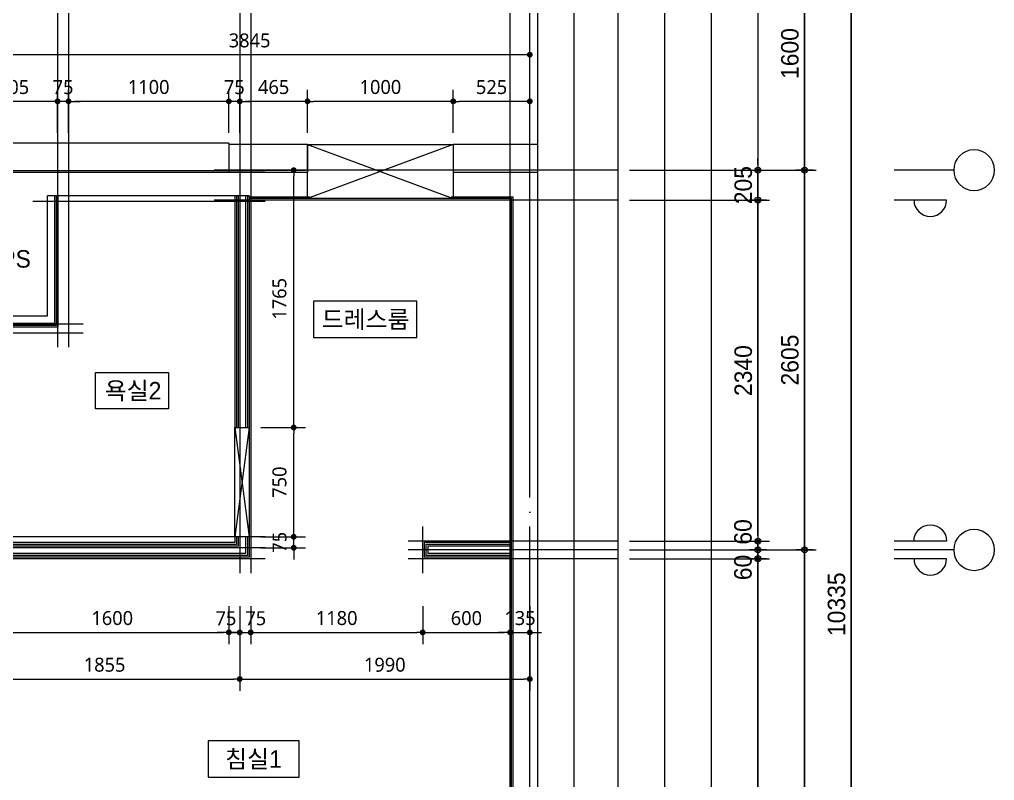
# Model space of a CAD drawing. Header units: millimetres. Extents: x 0 to 92204, y -190080 to 23760.
# Drawn here: x 20005 to 26695, y -38017 to -32797 of the extents above; entities that cross this region are included whole.
import ezdxf
from ezdxf.enums import TextEntityAlignment as Align

# ---------------------------------------------------------------- set-up
doc = ezdxf.new("R2010")
doc.units = ezdxf.units.MM
doc.header["$LTSCALE"] = 100
doc.linetypes.add('AUDIT_D_220706163347-0', pattern=[0])
doc.linetypes.add('CEN', pattern=[62, 60, -1, 0, -1])
doc.layers.get('defpoints').update_dxf_attribs({"color": 139})
for name, color, linetype in [('A-치수', 7, 'AUDIT_D_220706163347-0'), ('AA-XXXX-DIMS', 7, 'Continuous'), ('CEN_CON', 1, 'CEN'), ('CEN_WALL', 12, 'CEN'), ('CONC', 2, 'Continuous'), ('DIM', 7, 'AUDIT_D_220706163347-0'), ('MC', 135, 'Continuous'), ('ROM', 7, 'AUDIT_D_220706163347-0'), ('WAL', 3, 'Continuous'), ('WAL_DRY', 7, 'Continuous'), ('실명', 3, 'AUDIT_D_220706163347-0'), ('실명박스', 7, 'AUDIT_D_220706163347-0'), ('창호-open', 4, 'Continuous')]:
    doc.layers.add(name, color=color, linetype=linetype)
doc.styles.add('HAUD01', font='Dotum.ttf')
doc.styles.add('맑은 고딕', font='malgun.ttf')
doc.styles.add('맑은고딕', font='malgun.ttf', dxfattribs={"width": 0.9})
doc.dimstyles.new('DIM_40', dxfattribs={"dimscale": 40, "dimtxt": 3, "dimasz": 1, "dimexe": 2, "dimexo": 2, "dimgap": 1, "dimtad": 1, "dimdec": 0, "dimzin": 0, "dimdsep": 46, "dimtxsty": '맑은고딕', "dimblk1": 'DIMDOT', "dimblk2": 'DIMDOT', "dimsah": 1, "dimcen": 0.09, "dimdle": 2, "dimclrd": 7, "dimclre": 7, "dimclrt": 3, "dimadec": 0, "dimazin": 0, "dimtfac": 1, "dimtdec": 0, "dimtix": 1, "dimtmove": 2, "dimatfit": 3, "dimldrblk": 'DIMDOT', "dimfxl": 2, "dimtolj": 1, "dimtzin": 0, "dimarcsym": 0})
doc.dimstyles.new('NDIM40-in', dxfattribs={"dimscale": 40, "dimtxt": 2.4, "dimasz": 1, "dimexe": 2, "dimexo": 2, "dimgap": 1.2, "dimtad": 1, "dimdec": 0, "dimrnd": 0.25, "dimzin": 0, "dimdsep": 46, "dimtxsty": '맑은 고딕', "dimblk": 'DOT', "dimcen": 5, "dimclrd": 256, "dimclre": 256, "dimclrt": 3, "dimadec": 0, "dimazin": 0, "dimtfac": 1, "dimtdec": 0, "dimtix": 1, "dimtmove": 2, "dimatfit": 1, "dimldrblk": 'DIMDOT', "dimfxl": 0, "dimtolj": 1, "dimtzin": 0, "dimarcsym": 0})

# ---------------------------------------------------------------- blocks, each defined once
blk = doc.blocks.new('DIMDOT')
at = {"layer": 'AA-XXXX-DIMS'}
for p, q in [((-1.5, 0), (1.5, 0)), ((0, -1.5), (0, 1.5))]:
    blk.add_line(p, q, dxfattribs=at)
for radius in [0.5, 0.25]:
    blk.add_circle((0, 0), radius, dxfattribs=at)
blk = doc.blocks.new('*D2846')
at = {"layer": 'defpoints', "color": 0, "transparency": 16777216}
for p in [(24111.2, -55400.4), (25711.2, -55400.4), (24111.2, -65735.4)]:
    blk.add_point(p, dxfattribs=at)
at = {"layer": 'DIM', "color": 7, "lineweight": -2, "transparency": 16777216}
for p, q in [((24191.2, -55400.4), (25791.2, -55400.4)), ((25711.2, -65695.4), (25711.2, -55440.4)), ((24191.2, -65735.4), (25791.2, -65735.4))]:
    blk.add_line(p, q, dxfattribs=at)
at = {"layer": 'DIM', "color": 7, "lineweight": -2, "transparency": 16777216, "xscale": 40, "yscale": 40, "zscale": 40}
for p, rotation in [((25711.2, -55400.4), 90), ((25711.2, -65735.4), 270)]:
    blk.add_blockref('DIMDOT', p, dxfattribs=dict(at, rotation=rotation))
at = {"layer": 'DIM', "color": 3, "transparency": 16777216, "insert": (25611.1, -60567.9), "char_height": 120, "attachment_point": 5, "rotation": 90, "style": 'HAUD01'}
blk.add_mtext('\\A1;10335', dxfattribs=at)
blk = doc.blocks.new('*D2848')
at = {"layer": 'defpoints', "color": 0, "transparency": 16777216}
for p in [(24111.2, -60195.4), (25391.2, -60195.4), (24111.2, -64055.4)]:
    blk.add_point(p, dxfattribs=at)
at = {"layer": 'DIM', "color": 7, "lineweight": -2, "transparency": 16777216}
for p, q in [((24191.2, -60195.4), (25471.2, -60195.4)), ((25391.2, -64015.4), (25391.2, -60235.4)), ((24191.2, -64055.4), (25471.2, -64055.4))]:
    blk.add_line(p, q, dxfattribs=at)
at = {"layer": 'DIM', "color": 7, "lineweight": -2, "transparency": 16777216, "xscale": 40, "yscale": 40, "zscale": 40}
for p, rotation in [((25391.2, -60195.4), 90), ((25391.2, -64055.4), 270)]:
    blk.add_blockref('DIMDOT', p, dxfattribs=dict(at, rotation=rotation))
at = {"layer": 'DIM', "color": 3, "transparency": 16777216, "insert": (25291.1, -62125.4), "char_height": 120, "attachment_point": 5, "rotation": 90, "style": 'HAUD01'}
blk.add_mtext('\\A1;3860', dxfattribs=at)
blk = doc.blocks.new('*D2849')
at = {"layer": 'defpoints', "color": 0, "transparency": 16777216}
for p in [(24111.2, -57590.4), (25391.2, -57590.4), (24111.2, -60195.4)]:
    blk.add_point(p, dxfattribs=at)
at = {"layer": 'DIM', "color": 7, "lineweight": -2, "transparency": 16777216}
for p, q in [((24191.2, -57590.4), (25471.2, -57590.4)), ((25391.2, -60155.4), (25391.2, -57630.4)), ((24191.2, -60195.4), (25471.2, -60195.4))]:
    blk.add_line(p, q, dxfattribs=at)
at = {"layer": 'DIM', "color": 7, "lineweight": -2, "transparency": 16777216, "xscale": 40, "yscale": 40, "zscale": 40}
for p, rotation in [((25391.2, -57590.4), 90), ((25391.2, -60195.4), 270)]:
    blk.add_blockref('DIMDOT', p, dxfattribs=dict(at, rotation=rotation))
at = {"layer": 'DIM', "color": 3, "transparency": 16777216, "insert": (25291.1, -58892.9), "char_height": 120, "attachment_point": 5, "rotation": 90, "style": 'HAUD01'}
blk.add_mtext('\\A1;2605', dxfattribs=at)
blk = doc.blocks.new('*D2850')
at = {"layer": 'defpoints', "color": 0, "transparency": 16777216}
for p in [(24111.2, -55990.4), (25391.2, -55990.4), (24111.2, -57590.4)]:
    blk.add_point(p, dxfattribs=at)
at = {"layer": 'DIM', "color": 7, "lineweight": -2, "transparency": 16777216}
for p, q in [((24191.2, -55990.4), (25471.2, -55990.4)), ((25391.2, -57550.4), (25391.2, -56030.4)), ((24191.2, -57590.4), (25471.2, -57590.4))]:
    blk.add_line(p, q, dxfattribs=at)
at = {"layer": 'DIM', "color": 7, "lineweight": -2, "transparency": 16777216, "xscale": 40, "yscale": 40, "zscale": 40}
for p, rotation in [((25391.2, -55990.4), 90), ((25391.2, -57590.4), 270)]:
    blk.add_blockref('DIMDOT', p, dxfattribs=dict(at, rotation=rotation))
at = {"layer": 'DIM', "color": 3, "transparency": 16777216, "insert": (25291.1, -56790.4), "char_height": 120, "attachment_point": 5, "rotation": 90, "style": 'HAUD01'}
blk.add_mtext('\\A1;1600', dxfattribs=at)
blk = doc.blocks.new('*D2853')
at = {"layer": 'defpoints', "color": 0, "transparency": 16777216}
for p in [(24111.2, -60255.4), (25071.2, -60255.4), (24111.2, -63855.4)]:
    blk.add_point(p, dxfattribs=at)
at = {"layer": 'DIM', "color": 7, "lineweight": -2, "transparency": 16777216}
for p, q in [((24191.2, -60255.4), (25151.2, -60255.4)), ((25071.2, -63815.4), (25071.2, -60295.4)), ((24191.2, -63855.4), (25151.2, -63855.4))]:
    blk.add_line(p, q, dxfattribs=at)
at = {"layer": 'DIM', "color": 7, "lineweight": -2, "transparency": 16777216, "xscale": 40, "yscale": 40, "zscale": 40}
for p, rotation in [((25071.2, -60255.4), 90), ((25071.2, -63855.4), 270)]:
    blk.add_blockref('DIMDOT', p, dxfattribs=dict(at, rotation=rotation))
at = {"layer": 'DIM', "color": 3, "transparency": 16777216, "insert": (24971.1, -62055.4), "char_height": 120, "attachment_point": 5, "rotation": 90, "style": 'HAUD01'}
blk.add_mtext('\\A1;3600', dxfattribs=at)
blk = doc.blocks.new('*D2854')
at = {"layer": 'defpoints', "color": 0, "transparency": 16777216}
for p in [(24111.2, -60195.4), (25071.2, -60195.4), (24111.2, -60255.4)]:
    blk.add_point(p, dxfattribs=at)
at = {"layer": 'DIM', "color": 7, "lineweight": -2, "transparency": 16777216}
for p, q in [((25071.2, -60155.4), (25071.2, -60115.4)), ((24191.2, -60195.4), (25151.2, -60195.4)), ((25071.2, -60255.4), (25071.2, -60195.4)), ((24191.2, -60255.4), (25151.2, -60255.4)), ((25071.2, -60295.4), (25071.2, -60335.4))]:
    blk.add_line(p, q, dxfattribs=at)
at = {"layer": 'DIM', "color": 7, "lineweight": -2, "transparency": 16777216, "xscale": 40, "yscale": 40, "zscale": 40}
for p, rotation in [((25071.2, -60195.4), 270), ((25071.2, -60255.4), 90)]:
    blk.add_blockref('DIMDOT', p, dxfattribs=dict(at, rotation=rotation))
at = {"layer": 'DIM', "color": 3, "transparency": 16777216, "insert": (24969.2, -60315.7), "char_height": 120, "attachment_point": 5, "rotation": 90, "style": 'HAUD01'}
blk.add_mtext('\\A1;60', dxfattribs=at)
blk = doc.blocks.new('*D2855')
at = {"layer": 'defpoints', "color": 0, "transparency": 16777216}
for p in [(24111.2, -60135.4), (25071.2, -60135.4), (24111.2, -60195.4)]:
    blk.add_point(p, dxfattribs=at)
at = {"layer": 'DIM', "color": 7, "lineweight": -2, "transparency": 16777216}
for p, q in [((25071.2, -60095.4), (25071.2, -60055.4)), ((24191.2, -60135.4), (25151.2, -60135.4)), ((25071.2, -60195.4), (25071.2, -60135.4)), ((24191.2, -60195.4), (25151.2, -60195.4)), ((25071.2, -60235.4), (25071.2, -60275.4))]:
    blk.add_line(p, q, dxfattribs=at)
at = {"layer": 'DIM', "color": 7, "lineweight": -2, "transparency": 16777216, "xscale": 40, "yscale": 40, "zscale": 40}
for p, rotation in [((25071.2, -60135.4), 270), ((25071.2, -60195.4), 90)]:
    blk.add_blockref('DIMDOT', p, dxfattribs=dict(at, rotation=rotation))
at = {"layer": 'DIM', "color": 3, "transparency": 16777216, "insert": (24969.2, -60071.9), "char_height": 120, "attachment_point": 5, "rotation": 90, "style": 'HAUD01'}
blk.add_mtext('\\A1;60', dxfattribs=at)
blk = doc.blocks.new('*D2856')
at = {"layer": 'defpoints', "color": 0, "transparency": 16777216}
for p in [(24111.2, -57795.4), (25071.2, -57795.4), (24111.2, -60135.4)]:
    blk.add_point(p, dxfattribs=at)
at = {"layer": 'DIM', "color": 7, "lineweight": -2, "transparency": 16777216}
for p, q in [((24191.2, -57795.4), (25151.2, -57795.4)), ((25071.2, -60095.4), (25071.2, -57835.4)), ((24191.2, -60135.4), (25151.2, -60135.4))]:
    blk.add_line(p, q, dxfattribs=at)
at = {"layer": 'DIM', "color": 7, "lineweight": -2, "transparency": 16777216, "xscale": 40, "yscale": 40, "zscale": 40}
for p, rotation in [((25071.2, -57795.4), 90), ((25071.2, -60135.4), 270)]:
    blk.add_blockref('DIMDOT', p, dxfattribs=dict(at, rotation=rotation))
at = {"layer": 'DIM', "color": 3, "transparency": 16777216, "insert": (24971.1, -58965.4), "char_height": 120, "attachment_point": 5, "rotation": 90, "style": 'HAUD01'}
blk.add_mtext('\\A1;2340', dxfattribs=at)
blk = doc.blocks.new('*D2857')
at = {"layer": 'defpoints', "color": 0, "transparency": 16777216}
for p in [(24111.2, -57590.4), (25071.2, -57590.4), (24111.2, -57795.4)]:
    blk.add_point(p, dxfattribs=at)
at = {"layer": 'DIM', "color": 7, "lineweight": -2, "transparency": 16777216}
for p, q in [((25071.2, -57550.4), (25071.2, -57510.4)), ((24191.2, -57590.4), (25151.2, -57590.4)), ((25071.2, -57795.4), (25071.2, -57590.4)), ((24191.2, -57795.4), (25151.2, -57795.4)), ((25071.2, -57835.4), (25071.2, -57875.4))]:
    blk.add_line(p, q, dxfattribs=at)
at = {"layer": 'DIM', "color": 7, "lineweight": -2, "transparency": 16777216, "xscale": 40, "yscale": 40, "zscale": 40}
for p, rotation in [((25071.2, -57590.4), 270), ((25071.2, -57795.4), 90)]:
    blk.add_blockref('DIMDOT', p, dxfattribs=dict(at, rotation=rotation))
at = {"layer": 'DIM', "color": 3, "transparency": 16777216, "insert": (24971.1, -57692.9), "char_height": 120, "attachment_point": 5, "rotation": 90, "style": 'HAUD01'}
blk.add_mtext('\\A1;205', dxfattribs=at)
blk = doc.blocks.new('중심')
at = {"layer": 'DIM'}
blk.add_line((-350, 0), (0, 0), dxfattribs=at)
blk.add_circle((-470, 0), 120, dxfattribs=at)
blk = doc.blocks.new('U-84A(기본)', base_point=(206477.1, -21253.3))
at = {"layer": 'CEN_CON'}
for p, q in [((221107.1, -21553.3), (221107.1, -10618.3)), ((219292.1, -13113.3), (216252.1, -13113.3))]:
    blk.add_line(p, q, dxfattribs=at)
at = {"layer": 'CEN_WALL'}
for p, q in [((217867.1, -10618.3), (217867.1, -14323.3)), ((219117.1, -10618.3), (219117.1, -15873.3)), ((221712.1, -13108.3), (218942.1, -13108.3)), ((217052.1, -14163.3), (218042.1, -14163.3)), ((219292.1, -15698.3), (217052.1, -15698.3)), ((221712.1, -15713.3), (220272.1, -15713.3))]:
    blk.add_line(p, q, dxfattribs=at)
at = {"layer": 'CONC'}
for p, q in [((221412.1, -21253.3), (221412.1, -11508.3)), ((221162.1, -19563.3), (221162.1, -11708.3)), ((219042.1, -12923.3), (216542.1, -12923.3)), ((219042.1, -12923.3), (219042.1, -13123.3)), ((219042.1, -13123.3), (216542.1, -13123.3))]:
    blk.add_line(p, q, dxfattribs=at)
at = {"layer": 'MC'}
for p, q in [((217942.1, -10618.3), (217942.1, -14323.3)), ((219192.1, -10618.3), (219192.1, -15873.3)), ((220972.1, -21553.3), (220972.1, -10618.3)), ((219292.1, -13323.3), (217697.1, -13323.3)), ((221712.1, -13313.3), (218942.1, -13313.3)), ((217052.1, -14223.3), (218042.1, -14223.3)), ((220372.1, -15873.3), (220372.1, -15553.3)), ((219292.1, -15623.3), (217052.1, -15623.3)), ((221712.1, -15653.3), (220272.1, -15653.3)), ((219292.1, -15773.3), (217052.1, -15773.3)), ((221712.1, -15773.3), (220272.1, -15773.3))]:
    blk.add_line(p, q, dxfattribs=at)
at = {"layer": 'WAL'}
for p, q in [((219582.1, -12933.3), (219042.1, -12933.3)), ((219582.1, -12933.3), (219582.1, -13123.3)), ((221162.1, -12933.3), (220582.1, -12933.3)), ((220582.1, -12933.3), (220582.1, -13123.3)), ((219582.1, -13123.3), (219042.1, -13123.3)), ((221162.1, -13123.3), (220582.1, -13123.3))]:
    blk.add_line(p, q, dxfattribs=at)
at = {"layer": 'WAL_DRY'}
for p, q in [((217797.1, -14108.3), (217797.1, -13283.3)), ((217872.1, -13283.3), (217797.1, -13283.3)), ((217847.1, -14158.3), (217847.1, -13283.3)), ((217859.6, -14170.8), (217859.6, -13283.3)), ((217872.1, -14183.3), (217872.1, -13283.3)), ((219182.1, -13283.3), (217872.1, -13283.3)), ((219082.1, -13283.3), (219082.1, -14873.3)), ((219094.6, -13283.3), (219094.6, -14873.3)), ((219107.1, -13283.3), (219107.1, -14873.3)), ((219157.1, -13283.3), (219157.1, -14873.3)), ((219169.6, -13283.3), (219169.6, -14873.3)), ((219182.1, -13283.3), (219182.1, -14873.3)), ((219597.1, -13293.3), (219182.1, -13293.3)), ((219597.1, -13303.3), (219182.1, -13303.3)), ((220992.1, -13293.3), (220567.1, -13293.3)), ((220982.1, -13303.3), (220567.1, -13303.3)), ((220982.1, -19383.3), (220982.1, -13303.3)), ((220992.1, -19393.3), (220992.1, -13293.3)), ((217362.1, -14108.3), (217797.1, -14108.3)), ((217362.1, -14158.3), (217847.1, -14158.3)), ((217362.1, -14170.8), (217859.6, -14170.8)), ((217362.1, -14183.3), (217872.1, -14183.3)), ((219082.1, -15623.3), (219082.1, -15663.3)), ((219094.6, -15623.3), (219094.6, -15675.8)), ((219107.1, -15623.3), (219107.1, -15688.3)), ((219157.1, -15623.3), (219157.1, -15738.3)), ((219169.6, -15623.3), (219169.6, -15750.8)), ((219182.1, -15623.3), (219182.1, -15763.3)), ((219082.1, -15663.3), (217362.1, -15663.3)), ((219094.6, -15675.8), (217362.1, -15675.8)), ((219107.1, -15688.3), (217362.1, -15688.3)), ((220982.1, -15663.3), (220382.1, -15663.3)), ((220382.1, -15663.3), (220382.1, -15763.3)), ((220982.1, -15675.8), (220394.6, -15675.8)), ((220394.6, -15675.8), (220394.6, -15750.8)), ((220982.1, -15688.3), (220407.1, -15688.3)), ((220407.1, -15688.3), (220407.1, -15738.3)), ((219157.1, -15738.3), (217362.1, -15738.3)), ((219169.6, -15750.8), (217362.1, -15750.8)), ((219182.1, -15763.3), (217362.1, -15763.3)), ((220982.1, -15763.3), (220382.1, -15763.3)), ((220982.1, -15750.8), (220394.6, -15750.8)), ((220982.1, -15738.3), (220407.1, -15738.3))]:
    blk.add_line(p, q, dxfattribs=at)
blk = doc.blocks.new('_Dot')
at = {"color": 0, "linetype": 'ByBlock', "lineweight": -2}
blk.add_line((-0.5, 0), (-1, 0), dxfattribs=at)
at = {"color": 0, "linetype": 'ByBlock', "const_width": 0.5}
blk.add_lwpolyline([(-0.25, 0, 1), (0.25, 0, 1)], format="xyb", close=True, dxfattribs=at)
blk = doc.blocks.new('*D463')
at = {"layer": 'defpoints', "color": 0, "transparency": 16777216}
for p in [(19841.2, -36740.4), (21441.2, -36740.4), (21441.2, -37001.1)]:
    blk.add_point(p, dxfattribs=at)
at = {"layer": 'DIM', "lineweight": -2, "transparency": 16777216}
for p, q in [((19841.2, -36820.4), (19841.2, -37081.1)), ((21441.2, -36820.4), (21441.2, -37081.1)), ((19881.2, -37001.1), (21401.2, -37001.1))]:
    blk.add_line(p, q, dxfattribs=at)
at = {"layer": 'DIM', "lineweight": -2, "transparency": 16777216, "xscale": 40, "yscale": 40, "zscale": 40, "rotation": 180}
blk.add_blockref('_Dot', (19841.2, -37001.1), dxfattribs=at)
at = {"layer": 'DIM', "lineweight": -2, "transparency": 16777216, "xscale": 40, "yscale": 40, "zscale": 40}
blk.add_blockref('_Dot', (21441.2, -37001.1), dxfattribs=at)
at = {"layer": 'DIM', "color": 3, "transparency": 16777216, "insert": (20641.2, -36903.2), "char_height": 96, "attachment_point": 5, "style": '맑은 고딕'}
blk.add_mtext('\\A1;1600', dxfattribs=at)
blk = doc.blocks.new('*D464')
at = {"layer": 'defpoints', "color": 0, "transparency": 16777216}
for p in [(21441.2, -36740.4), (21516.2, -36740.4), (21516.2, -37001.1)]:
    blk.add_point(p, dxfattribs=at)
at = {"layer": 'DIM', "lineweight": -2, "transparency": 16777216}
for p, q in [((21441.2, -36820.4), (21441.2, -37081.1)), ((21516.2, -36820.4), (21516.2, -37081.1)), ((21401.2, -37001.1), (21361.2, -37001.1)), ((21441.2, -37001.1), (21516.2, -37001.1)), ((21556.2, -37001.1), (21596.2, -37001.1))]:
    blk.add_line(p, q, dxfattribs=at)
at = {"layer": 'DIM', "lineweight": -2, "transparency": 16777216, "xscale": 40, "yscale": 40, "zscale": 40}
blk.add_blockref('_Dot', (21441.2, -37001.1), dxfattribs=at)
at = {"layer": 'DIM', "lineweight": -2, "transparency": 16777216, "xscale": 40, "yscale": 40, "zscale": 40, "rotation": 180}
blk.add_blockref('_Dot', (21516.2, -37001.1), dxfattribs=at)
at = {"layer": 'DIM', "color": 3, "transparency": 16777216, "insert": (21421.1, -36904.3), "char_height": 96, "attachment_point": 5, "style": '맑은 고딕'}
blk.add_mtext('\\A1;75', dxfattribs=at)
blk = doc.blocks.new('*D465')
at = {"layer": 'defpoints', "color": 0, "transparency": 16777216}
for p in [(21516.2, -36740.4), (21591.2, -36740.4), (21591.2, -37001.1)]:
    blk.add_point(p, dxfattribs=at)
at = {"layer": 'DIM', "lineweight": -2, "transparency": 16777216}
for p, q in [((21516.2, -36820.4), (21516.2, -37081.1)), ((21591.2, -36820.4), (21591.2, -37081.1)), ((21476.2, -37001.1), (21436.2, -37001.1)), ((21516.2, -37001.1), (21591.2, -37001.1)), ((21631.2, -37001.1), (21671.2, -37001.1))]:
    blk.add_line(p, q, dxfattribs=at)
at = {"layer": 'DIM', "lineweight": -2, "transparency": 16777216, "xscale": 40, "yscale": 40, "zscale": 40}
blk.add_blockref('_Dot', (21516.2, -37001.1), dxfattribs=at)
at = {"layer": 'DIM', "lineweight": -2, "transparency": 16777216, "xscale": 40, "yscale": 40, "zscale": 40, "rotation": 180}
blk.add_blockref('_Dot', (21591.2, -37001.1), dxfattribs=at)
at = {"layer": 'DIM', "color": 3, "transparency": 16777216, "insert": (21625.7, -36904.3), "char_height": 96, "attachment_point": 5, "style": '맑은 고딕'}
blk.add_mtext('\\A1;75', dxfattribs=at)
blk = doc.blocks.new('*D466')
at = {"layer": 'defpoints', "color": 0, "transparency": 16777216}
for p in [(21591.2, -36740.4), (22771.2, -36740.4), (22771.2, -37001.1)]:
    blk.add_point(p, dxfattribs=at)
at = {"layer": 'DIM', "lineweight": -2, "transparency": 16777216}
for p, q in [((21591.2, -36820.4), (21591.2, -37081.1)), ((22771.2, -36820.4), (22771.2, -37081.1)), ((21631.2, -37001.1), (22731.2, -37001.1))]:
    blk.add_line(p, q, dxfattribs=at)
at = {"layer": 'DIM', "lineweight": -2, "transparency": 16777216, "xscale": 40, "yscale": 40, "zscale": 40, "rotation": 180}
blk.add_blockref('_Dot', (21591.2, -37001.1), dxfattribs=at)
at = {"layer": 'DIM', "lineweight": -2, "transparency": 16777216, "xscale": 40, "yscale": 40, "zscale": 40}
blk.add_blockref('_Dot', (22771.2, -37001.1), dxfattribs=at)
at = {"layer": 'DIM', "color": 3, "transparency": 16777216, "insert": (22181.2, -36903.2), "char_height": 96, "attachment_point": 5, "style": '맑은 고딕'}
blk.add_mtext('\\A1;1180', dxfattribs=at)
blk = doc.blocks.new('*D467')
at = {"layer": 'defpoints', "color": 0, "transparency": 16777216}
for p in [(22771.2, -36740.4), (23371.2, -36740.4), (23371.2, -37001.1)]:
    blk.add_point(p, dxfattribs=at)
at = {"layer": 'DIM', "lineweight": -2, "transparency": 16777216}
for p, q in [((22771.2, -36820.4), (22771.2, -37081.1)), ((23371.2, -36820.4), (23371.2, -37081.1)), ((22811.2, -37001.1), (23331.2, -37001.1))]:
    blk.add_line(p, q, dxfattribs=at)
at = {"layer": 'DIM', "lineweight": -2, "transparency": 16777216, "xscale": 40, "yscale": 40, "zscale": 40, "rotation": 180}
blk.add_blockref('_Dot', (22771.2, -37001.1), dxfattribs=at)
at = {"layer": 'DIM', "lineweight": -2, "transparency": 16777216, "xscale": 40, "yscale": 40, "zscale": 40}
blk.add_blockref('_Dot', (23371.2, -37001.1), dxfattribs=at)
at = {"layer": 'DIM', "color": 3, "transparency": 16777216, "insert": (23071.2, -36903.5), "char_height": 96, "attachment_point": 5, "style": '맑은 고딕'}
blk.add_mtext('\\A1;600', dxfattribs=at)
blk = doc.blocks.new('*D468')
at = {"layer": 'defpoints', "color": 0, "transparency": 16777216}
for p in [(23371.2, -36740.4), (23506.2, -36740.4), (23506.2, -37001.1)]:
    blk.add_point(p, dxfattribs=at)
at = {"layer": 'DIM', "lineweight": -2, "transparency": 16777216}
for p, q in [((23371.2, -36820.4), (23371.2, -37081.1)), ((23506.2, -36820.4), (23506.2, -37081.1)), ((23331.2, -37001.1), (23291.2, -37001.1)), ((23371.2, -37001.1), (23506.2, -37001.1)), ((23546.2, -37001.1), (23586.2, -37001.1))]:
    blk.add_line(p, q, dxfattribs=at)
at = {"layer": 'DIM', "lineweight": -2, "transparency": 16777216, "xscale": 40, "yscale": 40, "zscale": 40}
blk.add_blockref('_Dot', (23371.2, -37001.1), dxfattribs=at)
at = {"layer": 'DIM', "lineweight": -2, "transparency": 16777216, "xscale": 40, "yscale": 40, "zscale": 40, "rotation": 180}
blk.add_blockref('_Dot', (23506.2, -37001.1), dxfattribs=at)
at = {"layer": 'DIM', "color": 3, "transparency": 16777216, "insert": (23438.7, -36903.2), "char_height": 96, "attachment_point": 5, "style": '맑은 고딕'}
blk.add_mtext('\\A1;135', dxfattribs=at)
blk = doc.blocks.new('*D469')
at = {"layer": 'defpoints', "color": 0, "transparency": 16777216}
for p in [(21516.2, -36740.4), (23506.2, -36740.4), (23506.2, -37321.1)]:
    blk.add_point(p, dxfattribs=at)
at = {"layer": 'DIM', "lineweight": -2, "transparency": 16777216}
for p, q in [((21516.2, -36820.4), (21516.2, -37401.1)), ((23506.2, -36820.4), (23506.2, -37401.1)), ((21556.2, -37321.1), (23466.2, -37321.1))]:
    blk.add_line(p, q, dxfattribs=at)
at = {"layer": 'DIM', "lineweight": -2, "transparency": 16777216, "xscale": 40, "yscale": 40, "zscale": 40, "rotation": 180}
blk.add_blockref('_Dot', (21516.2, -37321.1), dxfattribs=at)
at = {"layer": 'DIM', "lineweight": -2, "transparency": 16777216, "xscale": 40, "yscale": 40, "zscale": 40}
blk.add_blockref('_Dot', (23506.2, -37321.1), dxfattribs=at)
at = {"layer": 'DIM', "color": 3, "transparency": 16777216, "insert": (22511.2, -37223.2), "char_height": 96, "attachment_point": 5, "style": '맑은 고딕'}
blk.add_mtext('\\A1;1990', dxfattribs=at)
blk = doc.blocks.new('*D470')
at = {"layer": 'defpoints', "color": 0, "transparency": 16777216}
for p in [(19661.2, -36740.4), (21516.2, -36740.4), (21516.2, -37321.1)]:
    blk.add_point(p, dxfattribs=at)
at = {"layer": 'DIM', "lineweight": -2, "transparency": 16777216}
for p, q in [((19661.2, -36820.4), (19661.2, -37401.1)), ((21516.2, -36820.4), (21516.2, -37401.1)), ((19701.2, -37321.1), (21476.2, -37321.1))]:
    blk.add_line(p, q, dxfattribs=at)
at = {"layer": 'DIM', "lineweight": -2, "transparency": 16777216, "xscale": 40, "yscale": 40, "zscale": 40, "rotation": 180}
blk.add_blockref('_Dot', (19661.2, -37321.1), dxfattribs=at)
at = {"layer": 'DIM', "lineweight": -2, "transparency": 16777216, "xscale": 40, "yscale": 40, "zscale": 40}
blk.add_blockref('_Dot', (21516.2, -37321.1), dxfattribs=at)
at = {"layer": 'DIM', "color": 3, "transparency": 16777216, "insert": (20588.7, -37223.2), "char_height": 96, "attachment_point": 5, "style": '맑은 고딕'}
blk.add_mtext('\\A1;1855', dxfattribs=at)
blk = doc.blocks.new('*D504')
at = {"layer": 'defpoints', "color": 0, "transparency": 16777216}
for p in [(22981.2, -33358.3), (22981.2, -33655.4), (23506.2, -33655.4)]:
    blk.add_point(p, dxfattribs=at)
at = {"layer": 'DIM', "lineweight": -2, "transparency": 16777216}
for p, q in [((22981.2, -33575.4), (22981.2, -33278.3)), ((23506.2, -33575.4), (23506.2, -33278.3)), ((23466.2, -33358.3), (23021.2, -33358.3))]:
    blk.add_line(p, q, dxfattribs=at)
at = {"layer": 'DIM', "lineweight": -2, "transparency": 16777216, "xscale": 40, "yscale": 40, "zscale": 40, "rotation": 180}
blk.add_blockref('_Dot', (22981.2, -33358.3), dxfattribs=at)
at = {"layer": 'DIM', "lineweight": -2, "transparency": 16777216, "xscale": 40, "yscale": 40, "zscale": 40}
blk.add_blockref('_Dot', (23506.2, -33358.3), dxfattribs=at)
at = {"layer": 'DIM', "color": 3, "transparency": 16777216, "insert": (23243.7, -33260.7), "char_height": 96, "attachment_point": 5, "style": '맑은 고딕'}
blk.add_mtext('\\A1;525', dxfattribs=at)
blk = doc.blocks.new('*D505')
at = {"layer": 'defpoints', "color": 0, "transparency": 16777216}
for p in [(21981.2, -33358.3), (21981.2, -33655.4), (22981.2, -33655.4)]:
    blk.add_point(p, dxfattribs=at)
at = {"layer": 'DIM', "lineweight": -2, "transparency": 16777216}
for p, q in [((21981.2, -33575.4), (21981.2, -33278.3)), ((22981.2, -33575.4), (22981.2, -33278.3)), ((22941.2, -33358.3), (22021.2, -33358.3))]:
    blk.add_line(p, q, dxfattribs=at)
at = {"layer": 'DIM', "lineweight": -2, "transparency": 16777216, "xscale": 40, "yscale": 40, "zscale": 40, "rotation": 180}
blk.add_blockref('_Dot', (21981.2, -33358.3), dxfattribs=at)
at = {"layer": 'DIM', "lineweight": -2, "transparency": 16777216, "xscale": 40, "yscale": 40, "zscale": 40}
blk.add_blockref('_Dot', (22981.2, -33358.3), dxfattribs=at)
at = {"layer": 'DIM', "color": 3, "transparency": 16777216, "insert": (22481.2, -33260.5), "char_height": 96, "attachment_point": 5, "style": '맑은 고딕'}
blk.add_mtext('\\A1;1000', dxfattribs=at)
blk = doc.blocks.new('*D506')
at = {"layer": 'defpoints', "color": 0, "transparency": 16777216}
for p in [(21516.2, -33358.3), (21516.2, -33655.4), (21981.2, -33655.4)]:
    blk.add_point(p, dxfattribs=at)
at = {"layer": 'DIM', "lineweight": -2, "transparency": 16777216}
for p, q in [((21516.2, -33575.4), (21516.2, -33278.3)), ((21981.2, -33575.4), (21981.2, -33278.3)), ((21941.2, -33358.3), (21556.2, -33358.3))]:
    blk.add_line(p, q, dxfattribs=at)
at = {"layer": 'DIM', "lineweight": -2, "transparency": 16777216, "xscale": 40, "yscale": 40, "zscale": 40, "rotation": 180}
blk.add_blockref('_Dot', (21516.2, -33358.3), dxfattribs=at)
at = {"layer": 'DIM', "lineweight": -2, "transparency": 16777216, "xscale": 40, "yscale": 40, "zscale": 40}
blk.add_blockref('_Dot', (21981.2, -33358.3), dxfattribs=at)
at = {"layer": 'DIM', "color": 3, "transparency": 16777216, "insert": (21748.7, -33260.7), "char_height": 96, "attachment_point": 5, "style": '맑은 고딕'}
blk.add_mtext('\\A1;465', dxfattribs=at)
blk = doc.blocks.new('*D507')
at = {"layer": 'defpoints', "color": 0, "transparency": 16777216}
for p in [(21441.2, -33358.3), (21441.2, -33655.4), (21516.2, -33655.4)]:
    blk.add_point(p, dxfattribs=at)
at = {"layer": 'DIM', "lineweight": -2, "transparency": 16777216}
for p, q in [((21441.2, -33575.4), (21441.2, -33278.3)), ((21516.2, -33575.4), (21516.2, -33278.3)), ((21401.2, -33358.3), (21361.2, -33358.3)), ((21516.2, -33358.3), (21441.2, -33358.3)), ((21556.2, -33358.3), (21596.2, -33358.3))]:
    blk.add_line(p, q, dxfattribs=at)
at = {"layer": 'DIM', "lineweight": -2, "transparency": 16777216, "xscale": 40, "yscale": 40, "zscale": 40}
blk.add_blockref('_Dot', (21441.2, -33358.3), dxfattribs=at)
at = {"layer": 'DIM', "lineweight": -2, "transparency": 16777216, "xscale": 40, "yscale": 40, "zscale": 40, "rotation": 180}
blk.add_blockref('_Dot', (21516.2, -33358.3), dxfattribs=at)
at = {"layer": 'DIM', "color": 3, "transparency": 16777216, "insert": (21478.7, -33261.5), "char_height": 96, "attachment_point": 5, "style": '맑은 고딕'}
blk.add_mtext('\\A1;75', dxfattribs=at)
blk = doc.blocks.new('*D508')
at = {"layer": 'defpoints', "color": 0, "transparency": 16777216}
for p in [(20341.2, -33358.3), (20341.2, -33655.4), (21441.2, -33655.4)]:
    blk.add_point(p, dxfattribs=at)
at = {"layer": 'DIM', "lineweight": -2, "transparency": 16777216}
for p, q in [((20341.2, -33575.4), (20341.2, -33278.3)), ((21441.2, -33575.4), (21441.2, -33278.3)), ((21401.2, -33358.3), (20381.2, -33358.3))]:
    blk.add_line(p, q, dxfattribs=at)
at = {"layer": 'DIM', "lineweight": -2, "transparency": 16777216, "xscale": 40, "yscale": 40, "zscale": 40, "rotation": 180}
blk.add_blockref('_Dot', (20341.2, -33358.3), dxfattribs=at)
at = {"layer": 'DIM', "lineweight": -2, "transparency": 16777216, "xscale": 40, "yscale": 40, "zscale": 40}
blk.add_blockref('_Dot', (21441.2, -33358.3), dxfattribs=at)
at = {"layer": 'DIM', "color": 3, "transparency": 16777216, "insert": (20891.2, -33260.5), "char_height": 96, "attachment_point": 5, "style": '맑은 고딕'}
blk.add_mtext('\\A1;1100', dxfattribs=at)
blk = doc.blocks.new('*D509')
at = {"layer": 'defpoints', "color": 0, "transparency": 16777216}
for p in [(20266.2, -33358.3), (20266.2, -33655.4), (20341.2, -33655.4)]:
    blk.add_point(p, dxfattribs=at)
at = {"layer": 'DIM', "lineweight": -2, "transparency": 16777216}
for p, q in [((20266.2, -33575.4), (20266.2, -33278.3)), ((20341.2, -33575.4), (20341.2, -33278.3)), ((20226.2, -33358.3), (20186.2, -33358.3)), ((20341.2, -33358.3), (20266.2, -33358.3)), ((20381.2, -33358.3), (20421.2, -33358.3))]:
    blk.add_line(p, q, dxfattribs=at)
at = {"layer": 'DIM', "lineweight": -2, "transparency": 16777216, "xscale": 40, "yscale": 40, "zscale": 40}
blk.add_blockref('_Dot', (20266.2, -33358.3), dxfattribs=at)
at = {"layer": 'DIM', "lineweight": -2, "transparency": 16777216, "xscale": 40, "yscale": 40, "zscale": 40, "rotation": 180}
blk.add_blockref('_Dot', (20341.2, -33358.3), dxfattribs=at)
at = {"layer": 'DIM', "color": 3, "transparency": 16777216, "insert": (20303.7, -33261.5), "char_height": 96, "attachment_point": 5, "style": '맑은 고딕'}
blk.add_mtext('\\A1;75', dxfattribs=at)
blk = doc.blocks.new('*D510')
at = {"layer": 'defpoints', "color": 0, "transparency": 16777216}
for p in [(19661.2, -33358.3), (19661.2, -33655.4), (20266.2, -33655.4)]:
    blk.add_point(p, dxfattribs=at)
at = {"layer": 'DIM', "lineweight": -2, "transparency": 16777216}
for p, q in [((19661.2, -33575.4), (19661.2, -33278.3)), ((20266.2, -33575.4), (20266.2, -33278.3)), ((20226.2, -33358.3), (19701.2, -33358.3))]:
    blk.add_line(p, q, dxfattribs=at)
at = {"layer": 'DIM', "lineweight": -2, "transparency": 16777216, "xscale": 40, "yscale": 40, "zscale": 40, "rotation": 180}
blk.add_blockref('_Dot', (19661.2, -33358.3), dxfattribs=at)
at = {"layer": 'DIM', "lineweight": -2, "transparency": 16777216, "xscale": 40, "yscale": 40, "zscale": 40}
blk.add_blockref('_Dot', (20266.2, -33358.3), dxfattribs=at)
at = {"layer": 'DIM', "color": 3, "transparency": 16777216, "insert": (19963.7, -33260.7), "char_height": 96, "attachment_point": 5, "style": '맑은 고딕'}
blk.add_mtext('\\A1;605', dxfattribs=at)
blk = doc.blocks.new('*D511')
at = {"layer": 'defpoints', "color": 0, "transparency": 16777216}
for p in [(19661.2, -33038.3), (19661.2, -33655.4), (23506.2, -33655.4)]:
    blk.add_point(p, dxfattribs=at)
at = {"layer": 'DIM', "lineweight": -2, "transparency": 16777216}
for p, q in [((19661.2, -33575.4), (19661.2, -32958.3)), ((23506.2, -33575.4), (23506.2, -32958.3)), ((23466.2, -33038.3), (19701.2, -33038.3))]:
    blk.add_line(p, q, dxfattribs=at)
at = {"layer": 'DIM', "lineweight": -2, "transparency": 16777216, "xscale": 40, "yscale": 40, "zscale": 40, "rotation": 180}
blk.add_blockref('_Dot', (19661.2, -33038.3), dxfattribs=at)
at = {"layer": 'DIM', "lineweight": -2, "transparency": 16777216, "xscale": 40, "yscale": 40, "zscale": 40}
blk.add_blockref('_Dot', (23506.2, -33038.3), dxfattribs=at)
at = {"layer": 'DIM', "color": 3, "transparency": 16777216, "insert": (21583.7, -32940.7), "char_height": 96, "attachment_point": 5, "style": '맑은 고딕'}
blk.add_mtext('\\A1;3845', dxfattribs=at)
blk = doc.blocks.new('*D521')
at = {"layer": 'defpoints', "color": 0, "transparency": 16777216}
for p in [(21581.2, -36345.4), (21886.4, -36345.4), (21581.2, -36420.4)]:
    blk.add_point(p, dxfattribs=at)
at = {"layer": 'DIM', "lineweight": -2, "transparency": 16777216}
for p, q in [((21886.4, -36305.4), (21886.4, -36265.4)), ((21661.2, -36345.4), (21966.4, -36345.4)), ((21886.4, -36420.4), (21886.4, -36345.4)), ((21661.2, -36420.4), (21966.4, -36420.4)), ((21886.4, -36460.4), (21886.4, -36500.4))]:
    blk.add_line(p, q, dxfattribs=at)
at = {"layer": 'DIM', "lineweight": -2, "transparency": 16777216, "xscale": 40, "yscale": 40, "zscale": 40}
for p, rotation in [((21886.4, -36345.4), 270), ((21886.4, -36420.4), 90)]:
    blk.add_blockref('_Dot', p, dxfattribs=dict(at, rotation=rotation))
at = {"layer": 'DIM', "color": 3, "transparency": 16777216, "insert": (21789.5, -36382.9), "char_height": 96, "attachment_point": 5, "rotation": 90, "style": '맑은 고딕'}
blk.add_mtext('\\A1;75', dxfattribs=at)
blk = doc.blocks.new('*D522')
at = {"layer": 'defpoints', "color": 0, "transparency": 16777216}
for p in [(21581.2, -35595.4), (21886.4, -35595.4), (21581.2, -36345.4)]:
    blk.add_point(p, dxfattribs=at)
at = {"layer": 'DIM', "lineweight": -2, "transparency": 16777216}
for p, q in [((21661.2, -35595.4), (21966.4, -35595.4)), ((21886.4, -36305.4), (21886.4, -35635.4)), ((21661.2, -36345.4), (21966.4, -36345.4))]:
    blk.add_line(p, q, dxfattribs=at)
at = {"layer": 'DIM', "lineweight": -2, "transparency": 16777216, "xscale": 40, "yscale": 40, "zscale": 40}
for p, rotation in [((21886.4, -35595.4), 90), ((21886.4, -36345.4), 270)]:
    blk.add_blockref('_Dot', p, dxfattribs=dict(at, rotation=rotation))
at = {"layer": 'DIM', "color": 3, "transparency": 16777216, "insert": (21788.8, -35970.4), "char_height": 96, "attachment_point": 5, "rotation": 90, "style": '맑은 고딕'}
blk.add_mtext('\\A1;750', dxfattribs=at)
blk = doc.blocks.new('*D523')
at = {"layer": 'defpoints', "color": 0, "transparency": 16777216}
for p in [(21581.2, -33830.4), (21886.4, -33830.4), (21581.2, -35595.4)]:
    blk.add_point(p, dxfattribs=at)
at = {"layer": 'DIM', "lineweight": -2, "transparency": 16777216}
for p, q in [((21661.2, -33830.4), (21966.4, -33830.4)), ((21886.4, -35555.4), (21886.4, -33870.4)), ((21661.2, -35595.4), (21966.4, -35595.4))]:
    blk.add_line(p, q, dxfattribs=at)
at = {"layer": 'DIM', "lineweight": -2, "transparency": 16777216, "xscale": 40, "yscale": 40, "zscale": 40}
for p, rotation in [((21886.4, -33830.4), 90), ((21886.4, -35595.4), 270)]:
    blk.add_blockref('_Dot', p, dxfattribs=dict(at, rotation=rotation))
at = {"layer": 'DIM', "color": 3, "transparency": 16777216, "insert": (21788.5, -34712.9), "char_height": 96, "attachment_point": 5, "rotation": 90, "style": '맑은 고딕'}
blk.add_mtext('\\A1;1765', dxfattribs=at)
blk = doc.blocks.new('DIM-1108')
at = {"layer": 'DIM'}
for points in [[(26142.2, -57795.4, 1), (26366.2, -57795.4), (26006.2, -57795.4)], [(26142.2, -60135.4, -1), (26366.2, -60135.4), (26006.2, -60135.4)], [(26142.2, -60255.4, 1), (26366.2, -60255.4), (26006.2, -60255.4)]]:
    blk.add_lwpolyline(points, format="xyb", dxfattribs=at)
at = {"layer": 'A-치수', "xscale": -1.166666666666666, "yscale": 1.166666666666666, "zscale": 1.166666666666666}
for p in [(26006.2, -57590.4, 0), (26006.2, -60195.4, 0)]:
    blk.add_blockref('중심', p, dxfattribs=at)
at = {"layer": 'DIM'}
for base, p1, p2, picture, middle in [((25711.2, -55400.4), (24111.2, -65735.4), (24111.2, -55400.4), '*D2846', (25611.1, -60567.9)), ((25391.2, -55990.4), (24111.2, -57590.4), (24111.2, -55990.4), '*D2850', (25291.1, -56790.4)), ((25071.2, -57590.4), (24111.2, -57795.4), (24111.2, -57590.4), '*D2857', (24971.1, -57692.9)), ((25391.2, -57590.4), (24111.2, -60195.4), (24111.2, -57590.4), '*D2849', (25291.1, -58892.9)), ((25071.2, -57795.4), (24111.2, -60135.4), (24111.2, -57795.4), '*D2856', (24971.1, -58965.4)), ((25391.2, -60195.4), (24111.2, -64055.4), (24111.2, -60195.4), '*D2848', (25291.1, -62125.4)), ((25071.2, -60255.4), (24111.2, -63855.4), (24111.2, -60255.4), '*D2853', (24971.1, -62055.4))]:
    dim = blk.add_linear_dim(base=base, p1=p1, p2=p2, angle=270, dimstyle='DIM_40', override={"dimscale": 40, "dimtxsty": 'HAUD01'}, dxfattribs=at)
    dim.commit()
    dim.dimension.update_dxf_attribs({"geometry": picture, "text_midpoint": middle})
for base, p1, p2, picture, middle in [((25071.2, -60135.4), (24111.2, -60195.4), (24111.2, -60135.4), '*D2855', (24969.2, -60071.9)), ((25071.2, -60195.4), (24111.2, -60255.4), (24111.2, -60195.4), '*D2854', (24969.2, -60315.7))]:
    dim = blk.add_linear_dim(base=base, p1=p1, p2=p2, angle=270, dimstyle='DIM_40', override={"dimscale": 40, "dimtxsty": 'HAUD01'}, dxfattribs=at)
    dim.commit()
    dim.dimension.update_dxf_attribs({"geometry": picture, "text_midpoint": middle, "dimtype": 128})

msp = doc.modelspace()

# ---------------------------------------------------------------- linework, layer by layer
at = {"layer": 'defpoints'}
for points in [[(25711.2, -43875.4), (6082.1, -43875.4), (6082.1, -26950.4), (25711.2, -26950.4)], [(25391.2, -43555.4), (6402.1, -43555.4), (6402.1, -27270.4), (25391.2, -27270.4)], [(25071.2, -43235.4), (6722.1, -43235.4), (6722.1, -27590.4), (25071.2, -27590.4)], [(24751.2, -42915.4), (7042.1, -42915.4), (7042.1, -27910.4), (24751.2, -27910.4)], [(24431.2, -42595.4), (7362.1, -42595.4), (7362.1, -28230.4), (24431.2, -28230.4)], [(24111.2, -42275.4), (7682.1, -42275.4), (7682.1, -28550.4), (24111.2, -28550.4)]]:
    msp.add_lwpolyline(points, close=True, dxfattribs=at)
at = {"layer": '실명박스'}
for points in [[(22021, -34729.3), (22021, -34979.3), (22732.2, -34979.3), (22732.2, -34729.3)], [(21027.4, -35218.2), (21027.4, -35468.2), (20527.4, -35468.2), (20527.4, -35218.2)], [(21298.9, -37743.8), (21298.9, -37993.8), (21924.2, -37993.8), (21924.2, -37743.8)]]:
    msp.add_lwpolyline(points, close=True, dxfattribs=at)
at = {"layer": '창호-open'}
for p, q in [((22981.2, -33655.4), (21981.2, -34025.4)), ((21981.2, -33655.4), (22981.2, -34025.4)), ((21581.2, -35595.4), (21481.2, -36345.4)), ((21481.2, -35595.4), (21581.2, -36345.4))]:
    msp.add_line(p, q, dxfattribs=at)
for points in [[(21981.2, -33655.4), (22981.2, -33655.4), (22981.2, -34025.4), (21981.2, -34025.4)], [(21481.2, -35595.4), (21581.2, -35595.4), (21581.2, -36345.4), (21481.2, -36345.4)]]:
    msp.add_lwpolyline(points, close=True, dxfattribs=at)

# ---------------------------------------------------------------- block references
for name, p in [('DIM-1108', (0, 23760)), ('U-84A(기본)', (8876.2, -41975.4))]:
    msp.add_blockref(name, p)

# ---------------------------------------------------------------- texts
at = {"layer": 'ROM', "color": 3, "style": 'HAUD01'}
msp.add_text('PS', height=120, dxfattribs=at).set_placement((19978.2, -34438.9), align=Align.MIDDLE)
at = {"layer": '실명', "style": 'HAUD01'}
for s, p in [('드레스룸', (22379.3, -34852.5)), ('욕실2', (20784, -35341.7)), ('침실1', (21610.4, -37867))]:
    msp.add_text(s, height=120, dxfattribs=at).set_placement(p, align=Align.MIDDLE)

# ---------------------------------------------------------------- dimensions: what is measured, and where the dimension line sits
at = {"layer": 'DIM'}
for base, p1, p2, picture, middle in [((19661.2, -33038.3), (23506.2, -33655.4), (19661.2, -33655.4), '*D511', (21583.7, -32940.7)), ((19661.2, -33358.3), (20266.2, -33655.4), (19661.2, -33655.4), '*D510', (19963.7, -33260.7)), ((20266.2, -33358.3), (20341.2, -33655.4), (20266.2, -33655.4), '*D509', (20303.7, -33261.5)), ((20341.2, -33358.3), (21441.2, -33655.4), (20341.2, -33655.4), '*D508', (20891.2, -33260.5)), ((21441.2, -33358.3), (21516.2, -33655.4), (21441.2, -33655.4), '*D507', (21478.7, -33261.5)), ((21516.2, -33358.3), (21981.2, -33655.4), (21516.2, -33655.4), '*D506', (21748.7, -33260.7)), ((21981.2, -33358.3), (22981.2, -33655.4), (21981.2, -33655.4), '*D505', (22481.2, -33260.5)), ((22981.2, -33358.3), (23506.2, -33655.4), (22981.2, -33655.4), '*D504', (23243.7, -33260.7))]:
    dim = msp.add_linear_dim(base=base, p1=p1, p2=p2, dimstyle='NDIM40-in', override={"dimscale": 40}, dxfattribs=at)
    dim.commit()
    dim.dimension.update_dxf_attribs({"geometry": picture, "text_midpoint": middle})
for base, p1, p2, angle, picture, middle in [((21886.4, -33830.4), (21581.2, -35595.4), (21581.2, -33830.4), 270, '*D523', (21788.5, -34712.9)), ((21886.4, -35595.4), (21581.2, -36345.4), (21581.2, -35595.4), 270, '*D522', (21788.8, -35970.4)), ((21886.4, -36345.4), (21581.2, -36420.4), (21581.2, -36345.4), 270, '*D521', (21789.5, -36382.9)), ((21516.2, -37321.1), (19661.2, -36740.4), (21516.2, -36740.4), 180, '*D470', (20588.7, -37223.2)), ((21441.2, -37001.1), (19841.2, -36740.4), (21441.2, -36740.4), 180, '*D463', (20641.2, -36903.2)), ((23506.2, -37321.1), (21516.2, -36740.4), (23506.2, -36740.4), 180, '*D469', (22511.2, -37223.2)), ((22771.2, -37001.1), (21591.2, -36740.4), (22771.2, -36740.4), 180, '*D466', (22181.2, -36903.2)), ((23371.2, -37001.1), (22771.2, -36740.4), (23371.2, -36740.4), 180, '*D467', (23071.2, -36903.5)), ((23506.2, -37001.1), (23371.2, -36740.4), (23506.2, -36740.4), 180, '*D468', (23438.7, -36903.2))]:
    dim = msp.add_linear_dim(base=base, p1=p1, p2=p2, angle=angle, dimstyle='NDIM40-in', override={"dimscale": 40}, dxfattribs=at)
    dim.commit()
    dim.dimension.update_dxf_attribs({"geometry": picture, "text_midpoint": middle})
for base, p1, p2, picture, middle in [((21516.2, -37001.1), (21441.2, -36740.4), (21516.2, -36740.4), '*D464', (21421.1, -36904.3)), ((21591.2, -37001.1), (21516.2, -36740.4), (21591.2, -36740.4), '*D465', (21625.7, -36904.3))]:
    dim = msp.add_linear_dim(base=base, p1=p1, p2=p2, angle=180, dimstyle='NDIM40-in', override={"dimscale": 40}, dxfattribs=at)
    dim.commit()
    dim.dimension.update_dxf_attribs({"geometry": picture, "text_midpoint": middle, "dimtype": 160})

doc.saveas('drawing.dxf')
